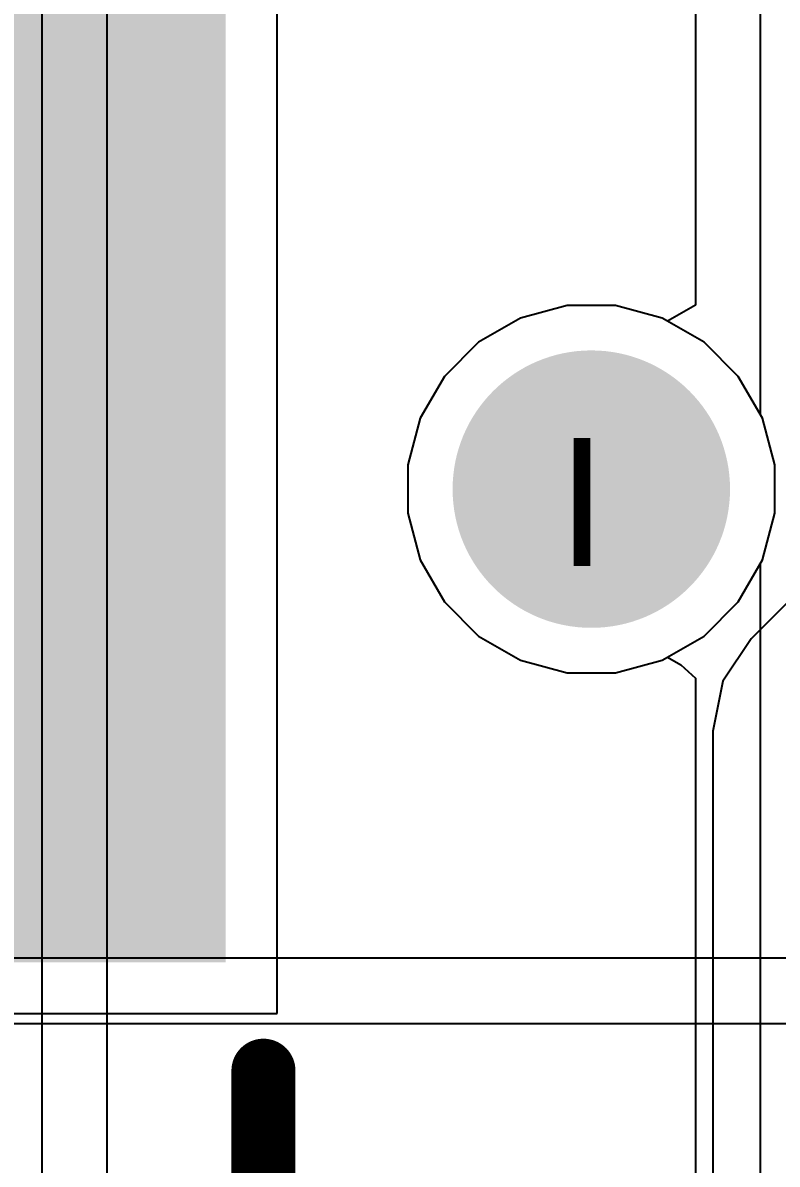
# Model space of a CAD drawing. Header units: inches. Extents: x 0 to 5271, y 0 to 5417.
# Drawn here: x 30.78 to 33.771, y 73.249 to 77.775 of the extents above; entities that cross this region are included whole.
import ezdxf

# ---------------------------------------------------------------- set-up
doc = ezdxf.new("R2010")
doc.units = ezdxf.units.IN
for name, color, linetype in [('Bottom Layer', 5, 'Continuous'), ('Bottom Solder', 6, 'Continuous'), ('Drill Drawing', 1, 'Continuous'), ('L2_GND1', 16, 'Continuous'), ('L3_SIG1', 76, 'Continuous'), ('L4_PWR', 90, 'Continuous'), ('L5_GND2', 156, 'Continuous'), ('L6_SIG2', 130, 'Continuous'), ('L7_GND3', 216, 'Continuous'), ('Pad Holes', 156, 'Continuous'), ('Top Layer', 1, 'Continuous'), ('Top Overlay', 2, 'Continuous'), ('Top Paste', 8, 'Continuous'), ('Top Solder', 216, 'Continuous')]:
    doc.layers.add(name, color=color, linetype=linetype)
doc.styles.add('Arial', font='', dxfattribs={"height": 0.2})
doc.styles.get('Arial').set_extended_font_data('Arial')

# ---------------------------------------------------------------- blocks, each defined once
blk = doc.blocks.new('AS0B826_S78B_7H_23')
at = {"layer": 'Bottom Solder'}
h = blk.add_hatch(color=6, dxfattribs=at)
edge = h.paths.add_edge_path()
edge.add_arc((-40.99999673999999, 21.88096716), 0.1016, 0, 360)
at = {"layer": 'Pad Holes'}
h = blk.add_hatch(color=7, dxfattribs=at)
edge = h.paths.add_edge_path()
edge.add_arc((-40.99999673999999, 21.88096716), 0.5499989, 0, 360)
at = {"layer": 'Top Layer'}
blk.add_hatch(color=1, dxfattribs=at).paths.add_polyline_path([(-45.49999282, 25.20603036), (-42.49999881999999, 25.20603036), (-42.49999881999999, 20.05602796), (-45.49999282, 20.05602796)])
at = {"layer": 'Top Paste'}
blk.add_hatch(color=8, dxfattribs=at).paths.add_polyline_path([(-45.49999282, 25.20603036), (-42.49999881999999, 25.20603036), (-42.49999881999999, 20.05602796), (-45.49999282, 20.05602796)])
at = {"layer": 'Top Solder'}
blk.add_hatch(color=216, dxfattribs=at).paths.add_polyline_path([(-45.55079282, 25.25683036), (-42.44919882, 25.25683036), (-42.44919882, 20.00522796), (-45.55079282, 20.00522796)])
h = blk.add_hatch(color=216, dxfattribs=at)
edge = h.paths.add_edge_path()
edge.add_arc((-40.99999673999999, 21.88096716), 0.1016, 0, 360)
at = {"layer": 'Top Overlay'}
for points in [[(-42.29996874, 17.18095116, 0.254, 0.254, 0), (-42.29996874, 19.57495196, 0.254, 0.254, 0)], [(-42.31287956, 19.4195573, 0.0127, 0.0127, 0), (-42.31287956, 19.52106586, 0.0127, 0.0127, 0)], [(-42.31287956, 19.23345912, 0.0127, 0.0127, 0), (-42.31287956, 19.4195573, 0.0127, 0.0127, 0)]]:
    blk.add_lwpolyline(points, format="xyseb", dxfattribs=at)
for points in [[(-42.36346874, 19.57495196, 0.127, 0.127, 1), (-42.23646874, 19.57495196, 0.127, 0.127, 1)], [(-42.31605456, 19.52106586, 0.00635, 0.00635, 1), (-42.30970455999999, 19.52106586, 0.00635, 0.00635, 1)], [(-42.31605456, 19.4195573, 0.00635, 0.00635, 1), (-42.30970455999999, 19.4195573, 0.00635, 0.00635, 1)], [(-42.31605456, 19.4195573, 0.00635, 0.00635, 1), (-42.30970455999999, 19.4195573, 0.00635, 0.00635, 1)], [(-42.31605456, 19.23345912, 0.00635, 0.00635, 1), (-42.30970455999999, 19.23345912, 0.00635, 0.00635, 1)]]:
    blk.add_lwpolyline(points, format="xyseb", close=True, dxfattribs=at)

msp = doc.modelspace()

# ---------------------------------------------------------------- linework, layer by layer
at = {"layer": 'Bottom Layer'}
for p, q in [((32.9385549, 76.65375576), (32.7534524, 76.60415718)), ((33.13018774, 76.65375576), (32.9385549, 76.65375576)), ((33.31529024, 76.60415718), (33.13018774, 76.65375576)), ((32.7534524, 76.60415718), (32.58749388, 76.50834076)), ((33.48124876, 76.50834076), (33.31529024, 76.60415718)), ((32.58749388, 76.50834076), (32.45198742, 76.3728343)), ((33.61675521999999, 76.3728343), (33.48124876, 76.50834076)), ((32.45198742, 76.3728343), (32.356171, 76.20687578)), ((33.71257164, 76.20687578), (33.61675521999999, 76.3728343)), ((32.356171, 76.20687578), (32.30657242, 76.02177327999999)), ((33.76217022, 76.02177327999999), (33.71257164, 76.20687578)), ((32.30657242, 76.02177327999999), (32.30657242, 75.83014044)), ((33.76217022, 75.83014044), (33.76217022, 76.02177327999999)), ((32.30657242, 75.83014044), (32.356171, 75.64503794)), ((33.71257164, 75.64503794), (33.76217022, 75.83014044)), ((32.356171, 75.64503794), (32.45198742, 75.47907942)), ((33.61675521999999, 75.47907942), (33.71257164, 75.64503794)), ((32.45198742, 75.47907942), (32.58749388, 75.34357295999999)), ((33.48124876, 75.34357295999999), (33.61675521999999, 75.47907942)), ((32.58749388, 75.34357295999999), (32.7534524, 75.24775654)), ((33.31529024, 75.24775654), (33.48124876, 75.34357295999999)), ((32.7534524, 75.24775654), (32.9385549, 75.19815795999999)), ((33.13018774, 75.19815795999999), (33.31529024, 75.24775654)), ((32.9385549, 75.19815795999999), (33.13018774, 75.19815795999999))]:
    msp.add_line(p, q, dxfattribs=at)
at = {"layer": 'L2_GND1'}
for p, q in [((32.9385549, 76.65375576), (32.7534524, 76.60415718)), ((33.13018774, 76.65375576), (32.9385549, 76.65375576)), ((33.31529024, 76.60415718), (33.13018774, 76.65375576)), ((32.7534524, 76.60415718), (32.58749388, 76.50834076)), ((33.48124876, 76.50834076), (33.31529024, 76.60415718)), ((32.58749388, 76.50834076), (32.45198742, 76.3728343)), ((33.61675521999999, 76.3728343), (33.48124876, 76.50834076)), ((32.45198742, 76.3728343), (32.356171, 76.20687578)), ((33.71257164, 76.20687578), (33.61675521999999, 76.3728343)), ((32.356171, 76.20687578), (32.30657242, 76.02177327999999)), ((33.76217022, 76.02177327999999), (33.71257164, 76.20687578)), ((32.30657242, 76.02177327999999), (32.30657242, 75.83014044)), ((33.76217022, 75.83014044), (33.76217022, 76.02177327999999)), ((32.30657242, 75.83014044), (32.356171, 75.64503794)), ((33.71257164, 75.64503794), (33.76217022, 75.83014044)), ((32.356171, 75.64503794), (32.45198742, 75.47907942)), ((33.61675521999999, 75.47907942), (33.71257164, 75.64503794)), ((32.45198742, 75.47907942), (32.58749388, 75.34357295999999)), ((33.48124876, 75.34357295999999), (33.61675521999999, 75.47907942)), ((32.58749388, 75.34357295999999), (32.7534524, 75.24775654)), ((33.31529024, 75.24775654), (33.48124876, 75.34357295999999)), ((32.7534524, 75.24775654), (32.9385549, 75.19815795999999)), ((33.13018774, 75.19815795999999), (33.31529024, 75.24775654)), ((32.9385549, 75.19815795999999), (33.13018774, 75.19815795999999))]:
    msp.add_line(p, q, dxfattribs=at)
at = {"layer": 'L3_SIG1'}
for p, q in [((32.9385549, 76.65375576), (32.7534524, 76.60415718)), ((33.13018774, 76.65375576), (32.9385549, 76.65375576)), ((33.31529024, 76.60415718), (33.13018774, 76.65375576)), ((32.7534524, 76.60415718), (32.58749388, 76.50834076)), ((33.48124876, 76.50834076), (33.31529024, 76.60415718)), ((32.58749388, 76.50834076), (32.45198742, 76.3728343)), ((33.61675521999999, 76.3728343), (33.48124876, 76.50834076)), ((32.45198742, 76.3728343), (32.356171, 76.20687578)), ((33.71257164, 76.20687578), (33.61675521999999, 76.3728343)), ((32.356171, 76.20687578), (32.30657242, 76.02177327999999)), ((33.76217022, 76.02177327999999), (33.71257164, 76.20687578)), ((32.30657242, 76.02177327999999), (32.30657242, 75.83014044)), ((33.76217022, 75.83014044), (33.76217022, 76.02177327999999)), ((32.30657242, 75.83014044), (32.356171, 75.64503794)), ((33.71257164, 75.64503794), (33.76217022, 75.83014044)), ((32.356171, 75.64503794), (32.45198742, 75.47907942)), ((33.61675521999999, 75.47907942), (33.71257164, 75.64503794)), ((32.45198742, 75.47907942), (32.58749388, 75.34357295999999)), ((33.48124876, 75.34357295999999), (33.61675521999999, 75.47907942)), ((32.58749388, 75.34357295999999), (32.7534524, 75.24775654)), ((33.31529024, 75.24775654), (33.48124876, 75.34357295999999)), ((32.7534524, 75.24775654), (32.9385549, 75.19815795999999)), ((33.13018774, 75.19815795999999), (33.31529024, 75.24775654)), ((32.9385549, 75.19815795999999), (33.13018774, 75.19815795999999)), ((34.34384546, 74.06639999999999), (20.5032356, 74.06639999999999)), ((20.5032356, 73.80742414), (34.2948006, 73.80742414))]:
    msp.add_line(p, q, dxfattribs=at)
at = {"layer": 'L4_PWR'}
for p, q in [((30.85602414, 88.48274912), (30.85602414, 68.96597585999999)), ((31.115, 68.707), (31.115, 88.48274912)), ((33.44682414, 82.65894568), (33.44682414, 76.65521626)), ((33.7058, 76.2186055), (33.7058, 82.65894568)), ((32.9385549, 76.65375576), (32.7534524, 76.60415718)), ((33.13018774, 76.65375576), (32.9385549, 76.65375576)), ((33.31529024, 76.60415718), (33.13018774, 76.65375576)), ((33.44682414, 76.65521626), (33.33683706, 76.59171626)), ((32.7534524, 76.60415718), (32.58749388, 76.50834076)), ((33.33683706, 76.59171626), (33.31529024, 76.60415718)), ((32.58749388, 76.50834076), (32.45198742, 76.3728343)), ((32.45198742, 76.3728343), (32.356171, 76.20687578)), ((32.356171, 76.20687578), (32.30657242, 76.02177327999999)), ((33.71257164, 76.20687578), (33.7058, 76.2186055)), ((33.76217022, 76.02177327999999), (33.71257164, 76.20687578)), ((32.30657242, 76.02177327999999), (32.30657242, 75.83014044)), ((33.76217022, 75.83014044), (33.76217022, 76.02177327999999)), ((32.30657242, 75.83014044), (32.356171, 75.64503794)), ((33.71257164, 75.64503794), (33.76217022, 75.83014044)), ((32.356171, 75.64503794), (32.45198742, 75.47907942)), ((33.7058, 75.63330822), (33.71257164, 75.64503794)), ((33.7058, 75.19669746), (33.7058, 75.63330822)), ((32.45198742, 75.47907942), (32.58749388, 75.34357295999999)), ((32.58749388, 75.34357295999999), (32.7534524, 75.24775654)), ((33.31529024, 75.24775654), (33.33683706, 75.26019745999999)), ((33.33683706, 75.26019745999999), (33.38989004, 75.2295676)), ((32.7534524, 75.24775654), (32.9385549, 75.19815795999999)), ((33.13018774, 75.19815795999999), (33.31529024, 75.24775654)), ((33.38989004, 75.2295676), (33.44682414, 75.17705056)), ((32.9385549, 75.19815795999999), (33.13018774, 75.19815795999999)), ((33.44682414, 75.17705056), (33.44682414, 71.05148349999999)), ((33.7058, 71.05148349999999), (33.7058, 75.19669746))]:
    msp.add_line(p, q, dxfattribs=at)
at = {"layer": 'L5_GND2'}
for p, q in [((32.9385549, 76.65375576), (32.7534524, 76.60415718)), ((33.13018774, 76.65375576), (32.9385549, 76.65375576)), ((33.31529024, 76.60415718), (33.13018774, 76.65375576)), ((32.7534524, 76.60415718), (32.58749388, 76.50834076)), ((33.48124876, 76.50834076), (33.31529024, 76.60415718)), ((32.58749388, 76.50834076), (32.45198742, 76.3728343)), ((33.61675521999999, 76.3728343), (33.48124876, 76.50834076)), ((32.45198742, 76.3728343), (32.356171, 76.20687578)), ((33.71257164, 76.20687578), (33.61675521999999, 76.3728343)), ((32.356171, 76.20687578), (32.30657242, 76.02177327999999)), ((33.76217022, 76.02177327999999), (33.71257164, 76.20687578)), ((32.30657242, 76.02177327999999), (32.30657242, 75.83014044)), ((33.76217022, 75.83014044), (33.76217022, 76.02177327999999)), ((32.30657242, 75.83014044), (32.356171, 75.64503794)), ((33.71257164, 75.64503794), (33.76217022, 75.83014044)), ((32.356171, 75.64503794), (32.45198742, 75.47907942)), ((33.61675521999999, 75.47907942), (33.71257164, 75.64503794)), ((32.45198742, 75.47907942), (32.58749388, 75.34357295999999)), ((33.48124876, 75.34357295999999), (33.61675521999999, 75.47907942)), ((32.58749388, 75.34357295999999), (32.7534524, 75.24775654)), ((33.31529024, 75.24775654), (33.48124876, 75.34357295999999)), ((32.7534524, 75.24775654), (32.9385549, 75.19815795999999)), ((33.13018774, 75.19815795999999), (33.31529024, 75.24775654)), ((32.9385549, 75.19815795999999), (33.13018774, 75.19815795999999))]:
    msp.add_line(p, q, dxfattribs=at)
at = {"layer": 'L6_SIG2'}
for p, q in [((32.9385549, 76.65375576), (32.7534524, 76.60415718)), ((33.13018774, 76.65375576), (32.9385549, 76.65375576)), ((33.31529024, 76.60415718), (33.13018774, 76.65375576)), ((32.7534524, 76.60415718), (32.58749388, 76.50834076)), ((33.48124876, 76.50834076), (33.31529024, 76.60415718)), ((32.58749388, 76.50834076), (32.45198742, 76.3728343)), ((33.61675521999999, 76.3728343), (33.48124876, 76.50834076)), ((32.45198742, 76.3728343), (32.356171, 76.20687578)), ((33.71257164, 76.20687578), (33.61675521999999, 76.3728343)), ((32.356171, 76.20687578), (32.30657242, 76.02177327999999)), ((33.76217022, 76.02177327999999), (33.71257164, 76.20687578)), ((32.30657242, 76.02177327999999), (32.30657242, 75.83014044)), ((33.76217022, 75.83014044), (33.76217022, 76.02177327999999)), ((32.30657242, 75.83014044), (32.356171, 75.64503794)), ((33.71257164, 75.64503794), (33.76217022, 75.83014044)), ((32.356171, 75.64503794), (32.45198742, 75.47907942)), ((33.61675521999999, 75.47907942), (33.71257164, 75.64503794)), ((32.45198742, 75.47907942), (32.58749388, 75.34357295999999)), ((33.48124876, 75.34357295999999), (33.61675521999999, 75.47907942)), ((32.58749388, 75.34357295999999), (32.7534524, 75.24775654)), ((33.31529024, 75.24775654), (33.48124876, 75.34357295999999)), ((32.7534524, 75.24775654), (32.9385549, 75.19815795999999)), ((33.13018774, 75.19815795999999), (33.31529024, 75.24775654)), ((32.9385549, 75.19815795999999), (33.13018774, 75.19815795999999))]:
    msp.add_line(p, q, dxfattribs=at)
at = {"layer": 'L7_GND3'}
for p, q in [((32.9385549, 76.65375576), (32.7534524, 76.60415718)), ((33.13018774, 76.65375576), (32.9385549, 76.65375576)), ((33.31529024, 76.60415718), (33.13018774, 76.65375576)), ((32.7534524, 76.60415718), (32.58749388, 76.50834076)), ((33.48124876, 76.50834076), (33.31529024, 76.60415718)), ((32.58749388, 76.50834076), (32.45198742, 76.3728343)), ((33.61675521999999, 76.3728343), (33.48124876, 76.50834076)), ((32.45198742, 76.3728343), (32.356171, 76.20687578)), ((33.71257164, 76.20687578), (33.61675521999999, 76.3728343)), ((32.356171, 76.20687578), (32.30657242, 76.02177327999999)), ((33.76217022, 76.02177327999999), (33.71257164, 76.20687578)), ((32.30657242, 76.02177327999999), (32.30657242, 75.83014044)), ((33.76217022, 75.83014044), (33.76217022, 76.02177327999999)), ((32.30657242, 75.83014044), (32.356171, 75.64503794)), ((33.71257164, 75.64503794), (33.76217022, 75.83014044)), ((32.356171, 75.64503794), (32.45198742, 75.47907942)), ((33.61675521999999, 75.47907942), (33.71257164, 75.64503794)), ((32.45198742, 75.47907942), (32.58749388, 75.34357295999999)), ((33.48124876, 75.34357295999999), (33.61675521999999, 75.47907942)), ((32.58749388, 75.34357295999999), (32.7534524, 75.24775654)), ((33.31529024, 75.24775654), (33.48124876, 75.34357295999999)), ((32.7534524, 75.24775654), (32.9385549, 75.19815795999999)), ((33.13018774, 75.19815795999999), (33.31529024, 75.24775654)), ((32.9385549, 75.19815795999999), (33.13018774, 75.19815795999999))]:
    msp.add_line(p, q, dxfattribs=at)
at = {"layer": 'Top Layer'}
for p, q in [((31.78836924, 73.84701765999999), (31.78836924, 79.50502005999999)), ((32.9385549, 76.65375576), (32.7534524, 76.60415718)), ((33.13018774, 76.65375576), (32.9385549, 76.65375576)), ((33.31529024, 76.60415718), (33.13018774, 76.65375576)), ((32.7534524, 76.60415718), (32.58749388, 76.50834076)), ((33.48124876, 76.50834076), (33.31529024, 76.60415718)), ((32.58749388, 76.50834076), (32.45198742, 76.3728343)), ((33.61675521999999, 76.3728343), (33.48124876, 76.50834076)), ((32.45198742, 76.3728343), (32.356171, 76.20687578)), ((33.71257164, 76.20687578), (33.61675521999999, 76.3728343)), ((32.356171, 76.20687578), (32.30657242, 76.02177327999999)), ((33.76217022, 76.02177327999999), (33.71257164, 76.20687578)), ((32.30657242, 76.02177327999999), (32.30657242, 75.83014044)), ((33.76217022, 75.83014044), (33.76217022, 76.02177327999999)), ((32.30657242, 75.83014044), (32.356171, 75.64503794)), ((33.71257164, 75.64503794), (33.76217022, 75.83014044)), ((34.0162896, 75.68076049999999), (33.66812164, 75.33259254)), ((32.356171, 75.64503794), (32.45198742, 75.47907942)), ((33.61675521999999, 75.47907942), (33.71257164, 75.64503794)), ((32.45198742, 75.47907942), (32.58749388, 75.34357295999999)), ((33.48124876, 75.34357295999999), (33.61675521999999, 75.47907942)), ((32.58749388, 75.34357295999999), (32.7534524, 75.24775654)), ((33.31529024, 75.24775654), (33.48124876, 75.34357295999999)), ((33.66812164, 75.33259254), (33.55584348, 75.1645563)), ((32.7534524, 75.24775654), (32.9385549, 75.19815795999999)), ((33.13018774, 75.19815795999999), (33.31529024, 75.24775654)), ((32.9385549, 75.19815795999999), (33.13018774, 75.19815795999999)), ((33.55584348, 75.1645563), (33.5164176, 74.96634485999999)), ((33.5164176, 74.96634485999999), (33.5164176, 72.17595674)), ((28.28037524, 73.84701765999999), (31.78836924, 73.84701765999999))]:
    msp.add_line(p, q, dxfattribs=at)

# ---------------------------------------------------------------- block references
msp.add_blockref('AS0B826_S78B_7H_23', (74.03436806, 54.0449897))

# ---------------------------------------------------------------- texts
at = {"layer": 'Drill Drawing', "style": 'Arial'}
msp.add_text('I', height=0.508, dxfattribs=at).set_placement((32.89893344, 75.62124068))

doc.saveas('drawing.dxf')
